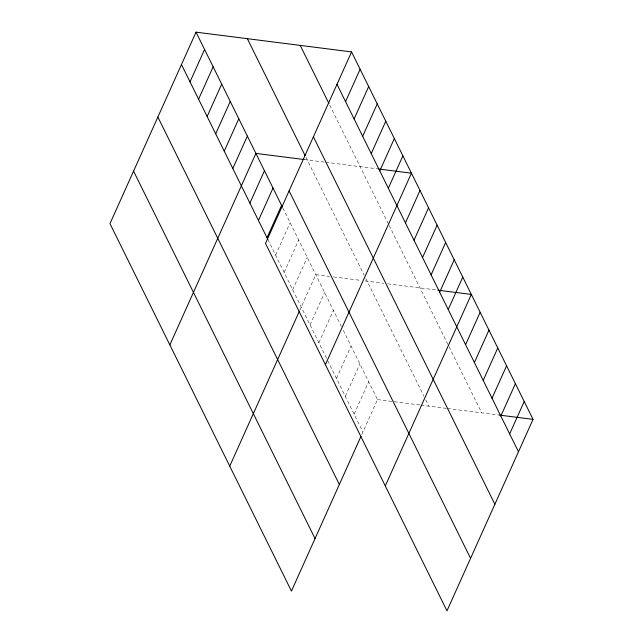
<?xml version="1.0" encoding="UTF-8"?>
<svg xmlns="http://www.w3.org/2000/svg" width="643" height="643" viewBox="0 0 643 643"><rect width="100%" height="100%" fill="white"/><g stroke="black" fill="none" stroke-linecap="round" stroke-linejoin="round"><path stroke-width="0.48" stroke-dasharray="3.21 2.41" d="M275.574 255.094L290.13 222.703M284.126 272.423L298.69 240.024M292.678 289.744L307.241 257.345M299.662 310.561L315.793 274.665L329.618 276.426M310.047 324.916L324.611 292.517M318.864 342.759L333.428 310.36M336.49 378.454L351.054 346.055M345.307 396.305L359.863 363.906M354.124 414.148L368.68 381.757M361.752 434.62L377.497 399.6L342.679 329.103M304.276 159.552L324.868 162.173M325.84 162.293L377.883 168.908M333.564 276.924L361.197 280.436M365.152 280.943L383.767 283.306M387.689 283.804L436.782 290.041M377.497 399.6L393.291 401.61M394.272 401.73L419.935 404.994M420.924 405.122L446.451 408.361M447.432 408.49L499.466 415.105M329.746 105.155L388.782 224.68M389.208 225.548L448.653 345.918M449.087 346.81L481.703 412.846M305.955 157.334L364.131 275.124M365.843 278.588L423.97 396.305M425.738 399.874L428.825 406.127M282.856 207.978L341.361 326.427M267.874 239.509L326.797 358.826M327.681 360.61L362.933 432"/><path stroke-width="0.96" d="M351.56 51.914L265.503 243.4L446.973 610.85L533.031 419.365L351.56 51.914L196.027 32.15L109.969 223.635L291.44 591.086L360.972 436.372M190.023 81.87L204.578 49.471M198.574 99.191L213.138 66.792M207.134 116.512L221.69 84.12M215.686 133.84L230.25 101.441M224.238 151.161L238.802 118.762M232.798 168.482L247.354 136.083M169.856 344.889L255.914 153.412L304.276 159.552M249.91 203.132L264.466 170.733M258.462 220.453L273.018 188.053M267.014 237.773L281.578 205.374M345.556 101.634L360.112 69.235M354.108 118.955L368.672 86.564M362.668 136.284L377.224 103.885M229.736 466.151L299.268 311.437M371.22 153.605L385.784 121.206M379.772 170.925L394.336 138.526M388.332 188.246L402.888 155.855M325.39 364.661L411.448 173.176L378.872 169.037M405.444 222.896L420 190.497M413.996 240.217L428.551 207.818M422.547 257.538L437.111 225.138M431.107 274.858L445.663 242.467M439.659 292.187L454.223 259.788M448.219 309.508L462.775 277.109M385.278 485.915L471.327 294.43L437.77 290.17M465.588 344.68L480.144 312.281M474.397 362.523L488.961 330.124M483.214 380.375L497.77 347.976M492.024 398.218L506.588 365.827M500.841 416.069L515.405 383.67M509.658 433.912L524.214 401.521M499.466 415.105L533.031 419.365M337.004 84.313L518.467 451.764M300.233 45.396L328.894 103.427M313.406 136.814L494.877 504.265M247.354 38.676L305.095 155.598M289.101 190.899L470.563 558.349M196.027 32.15L282.43 207.11M181.471 64.549L267.874 239.509M157.873 117.042L339.343 484.5M133.567 171.134L315.03 538.585"/></g></svg>
